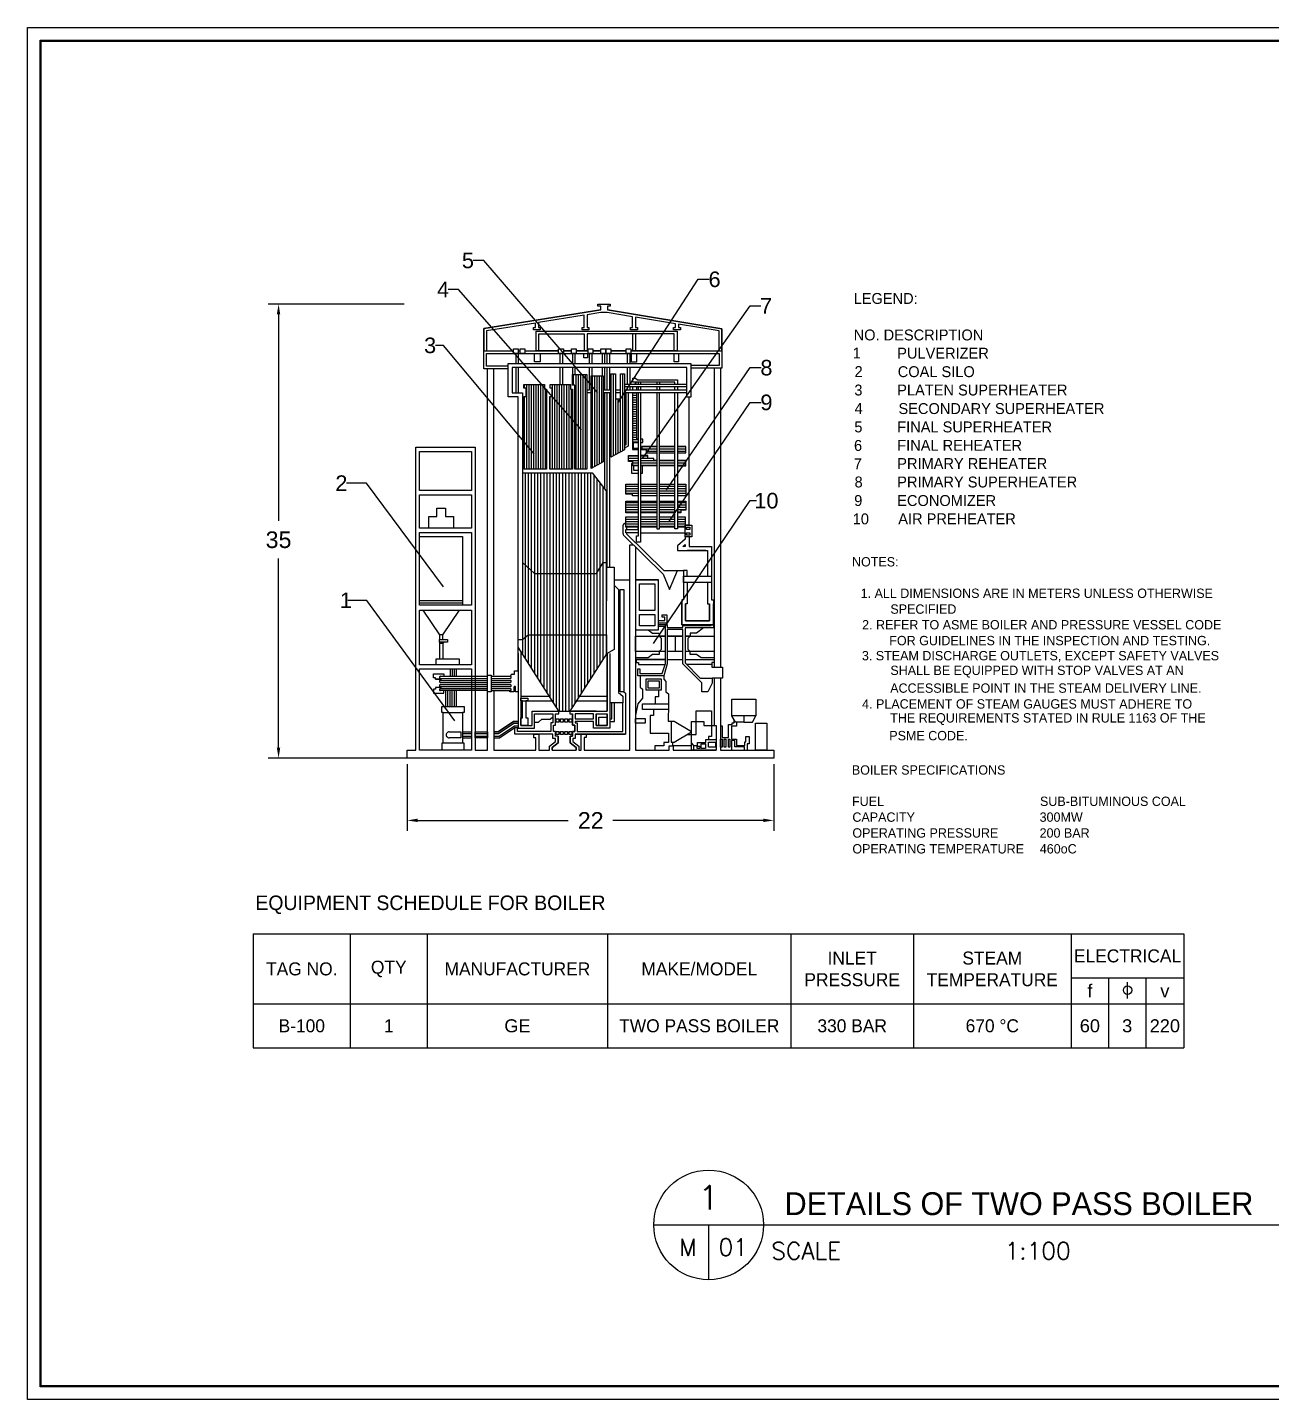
# Model space of a CAD drawing. Header units: inches. Extents: x 25089 to 72263, y 7867 to 40899.
# Drawn here: x 25089 to 55025, y 7867 to 40899 of the extents above; entities that cross this region are included whole.
import ezdxf
from ezdxf.enums import TextEntityAlignment as Align

# ---------------------------------------------------------------- set-up
doc = ezdxf.new("R2010")
doc.units = ezdxf.units.IN
doc.header["$MEASUREMENT"] = 0
for name, color, linetype in [('AR-SHEET_NM', 8, 'Continuous'), ('FRAME', 6, 'Continuous'), ('PDF_MAIN LINE', 7, 'Continuous'), ('PDF_Text', 7, 'Continuous'), ('TEXT', 8, 'Continuous')]:
    doc.layers.add(name, color=color, linetype=linetype)
doc.layers.add('schematic lines', color=110, linetype='Continuous', lineweight=25)
doc.styles.add('PDF Arial', font='arial.ttf')
doc.styles.add('PDF Century Gothic', font='GOTHIC.TTF')
doc.styles.add('ROMANS', font='romans.shx', dxfattribs={"width": 0.85})
doc.styles.get("Standard").update_dxf_attribs({"font": 'arial.ttf'})
doc.styles.add('style2', font='BOD_R.TTF', dxfattribs={"height": 250})

# ---------------------------------------------------------------- blocks, each defined once
blk = doc.blocks.new('AHHMS TEMPLATE')
at = {"layer": 'FRAME'}
for points in [[(-1546387, 77509), (-1546387, 118799), (-1487419, 118799), (-1487419, 77509)], [(-1546387, 118799), (-1487419, 118799), (-1487419, 77509), (-1546387, 77509)], [(-1546002, 77893), (-1546002, 118415), (-1487804, 118415), (-1487804, 77893)], [(-1545990, 77906), (-1545990, 118402), (-1487816, 118402), (-1487816, 77906)], [(-1545977, 77919), (-1545977, 118389), (-1487829, 118389), (-1487829, 77919)]]:
    blk.add_lwpolyline(points, close=True, dxfattribs=at)
at = {"layer": 'FRAME', "color": 6, "const_width": 25.6}
blk.add_lwpolyline([(-1487816, 118402), (-1487816, 77906), (-1545990, 77906), (-1545990, 118402)], close=True, dxfattribs=at)
blk = doc.blocks.new('*T6')
at = {"color": 0, "linetype": 'ByBlock', "lineweight": -2, "transparency": 16777216}
for p, q in [((0, 0), (22395, 0)), ((0, 0), (0, -2741)), ((2333, 0), (2333, -2741)), ((4186, 0), (4186, -2741)), ((8527, 0), (8527, -2741)), ((12937, 0), (12937, -2741)), ((15886, 0), (15886, -2741)), ((19679, 0), (19679, -2741)), ((22395, 0), (22395, -2741)), ((19679, -1058), (22395, -1058)), ((20582, -1058), (20582, -2741)), ((21475, -1058), (21475, -2741)), ((0, -1683), (22395, -1683)), ((0, -2741), (22395, -2741))]:
    blk.add_line(p, q, dxfattribs=at)
at = {"color": 0, "transparency": 16777216, "attachment_point": 5, "style": 'PDF Century Gothic'}
for s, insert, char_height, width in [('QTY', (3260, -842), 312.6, 1644.15), ('INLET PRESSURE', (14411, -842), 312.58, 2741.05), ('STEAM TEMPERATURE', (17782, -842), 312.58, 3584.13), ('ELECTRICAL', (21037, -529), 312.6, 2508.35), ('TAG NO.', (1167, -842), 312.6, 2124.87), ('MANUFACTURER', (6356, -842), 312.58, 4132.97), ('MAKE/MODEL', (10732, -842), 312.6, 4201.05), ('B-100', (1167, -2212), 312.6, 2124.87), ('1', (3260, -2212), 313, 1644.15), ('TWO PASS BOILER', (10732, -2212), 312.58, 4201.05), ('330 BAR', (14411, -2212), 312.6, 2741.05), ('670 °C', (17782, -2212), 312.6, 3584.13)]:
    blk.add_mtext(s, dxfattribs=dict(at, insert=insert, char_height=char_height, width=width))
at = {"color": 0, "transparency": 16777216, "attachment_point": 5}
for s, insert, char_height, width in [('f', (20130, -1370), 313, 694.85), ('v', (21935, -1370), 313, 711.89), ('GE', (6356, -2212), 312.6, 4132.97), ('60', (20130, -2212), 312.6, 694.85), ('3', (21028, -2212), 313, 684.83), ('220', (21935, -2212), 312.6, 711.89)]:
    blk.add_mtext(s, dxfattribs=dict(at, insert=insert, char_height=char_height, width=width))

msp = doc.modelspace()

# ---------------------------------------------------------------- linework, layer by layer
for p, q in [((51562, 17721), (51562, 17918)), ((51562, 17525), (51562, 17721))]:
    msp.add_line(p, q)
msp.add_circle((51562, 17721), 103)
at = {"layer": 'AR-SHEET_NM', "color": 4}
for p, q in [((40160, 12071), (56525, 12071)), ((41480, 12071), (41480, 10751))]:
    msp.add_line(p, q, dxfattribs=at)
msp.add_circle((41480, 12071), 1320, dxfattribs=at)
at = {"layer": 'PDF_MAIN LINE', "lineweight": 25}
for points in [[(38804, 32111), (36071, 35286), (35815, 35286)], [(39307, 31877), (41230, 34836), (41495, 34836)], [(38419, 31210), (35464, 34589), (35213, 34589)], [(34151, 34238), (30881, 34238)], [(41737, 33116), (41737, 33592), (40754, 33753), (40754, 33675), (40801, 33675), (40801, 33618), (40637, 33618), (40637, 33675), (40680, 33675), (40680, 33766), (39718, 33926), (39718, 33675), (39766, 33675), (39766, 33618), (39601, 33618), (39601, 33675), (39645, 33675), (39645, 33935), (39038, 34034), (38887, 34034), (38557, 33982), (38557, 33675), (38601, 33675), (38601, 33618), (38436, 33618), (38436, 33675), (38484, 33675), (38484, 33974), (37383, 33796), (37383, 33675), (37427, 33675), (37427, 33618), (37262, 33618), (37262, 33675), (37310, 33675), (37310, 33783), (36131, 33597), (36131, 33116)], [(38882, 34099), (38882, 34190), (38817, 34190), (38817, 34238), (39112, 34238), (39112, 34190), (39043, 34190), (39043, 34099)], [(39892, 30525), (42478, 34195), (42738, 34195)], [(31132, 33991), (31132, 29022)], [(37058, 33116), (37864, 33116), (37331, 33116), (37331, 33588), (40719, 33588), (40719, 33116), (39610, 33116), (41798, 33116), (41798, 32700), (41053, 32700)], [(37396, 33116), (37396, 33523), (38488, 33523), (38488, 33116)], [(40654, 33116), (40654, 33523), (38553, 33523), (38553, 33116)], [(39645, 33523), (39645, 33116)], [(39718, 33523), (39718, 33116)], [(37279, 30638), (35100, 33246), (34905, 33246)], [(36656, 32683), (36071, 32683), (36071, 33116), (36781, 33116)], [(36656, 32743), (36131, 32743), (36131, 33051), (41737, 33051), (41737, 32761), (41053, 32761)], [(36837, 33051), (36837, 32808)], [(36898, 33116), (36941, 33116)], [(36898, 33051), (36898, 32808)], [(37903, 33051), (37903, 32808)], [(37960, 33051), (37960, 32808)], [(38206, 33051), (38206, 32808)], [(38263, 33051), (38263, 32808)], [(38609, 33051), (38609, 32808)], [(38670, 33051), (38670, 32808)], [(38917, 33051), (38917, 32808)], [(38978, 33051), (38978, 32808)], [(39008, 33116), (39008, 33116)], [(39008, 33116), (39008, 33116)], [(39034, 33051), (39034, 32808)], [(39095, 33051), (39095, 32808)], [(39519, 33051), (39519, 32808)], [(39549, 33116), (39549, 33116)], [(39580, 33051), (39580, 32808)], [(36898, 25413), (36898, 32003), (36656, 32003), (36656, 32808), (41053, 32808), (41053, 31998), (40953, 31998), (40953, 32709), (36755, 32709), (36755, 32102), (37002, 32102), (37002, 25825)], [(36837, 32709), (36837, 32102)], [(36898, 32709), (36898, 32102)], [(37903, 32709), (37903, 32306)], [(37960, 32709), (37960, 32306)], [(38206, 32709), (38206, 32544)], [(38263, 32709), (38263, 32544)], [(38609, 32709), (38609, 32163), (38549, 32163)], [(38670, 32709), (38670, 32509)], [(38917, 32709), (38917, 32509)], [(38978, 32709), (38978, 32163)], [(39034, 32709), (39034, 32163)], [(39095, 32709), (39095, 32163)], [(39519, 32709), (39519, 32306)], [(39580, 32709), (39580, 32306)], [(40468, 29767), (42478, 32709), (42742, 32709)], [(36162, 25309), (36162, 32683)], [(36309, 25309), (36309, 32683)], [(38232, 32288), (38232, 32544)], [(38289, 30265), (38289, 32544)], [(38345, 30265), (38345, 32544)], [(38401, 30265), (38401, 32544)], [(38458, 30265), (38458, 32544)], [(38514, 30265), (38514, 32544)], [(38683, 30291), (38683, 32509)], [(38739, 30326), (38739, 32509)], [(38796, 30356), (38796, 32509)], [(38852, 30391), (38852, 32509)], [(38908, 30421), (38908, 32509)], [(39134, 30560), (39134, 32557)], [(39190, 30590), (39190, 32557)], [(39415, 30712), (39415, 32557)], [(40663, 32306), (40663, 32362), (39653, 32362), (39653, 32453), (39723, 32453), (39770, 32418), (40732, 32418), (40732, 32306)], [(41616, 32700), (41616, 25495)], [(41763, 32700), (41763, 25495)], [(37578, 32193), (37578, 30265), (37037, 30265), (37037, 32011), (37089, 32011), (37089, 32215), (37037, 32215), (37037, 32306), (37531, 32306), (37531, 32189), (37578, 32189)], [(37050, 32215), (37050, 32306)], [(37106, 30265), (37106, 32306)], [(37162, 30265), (37162, 32306)], [(37219, 30265), (37219, 32306)], [(37275, 30265), (37275, 32306)], [(37331, 30265), (37331, 32306)], [(37388, 30265), (37388, 32306)], [(37444, 30265), (37444, 32306)], [(37500, 30265), (37500, 32306)], [(37557, 30265), (37557, 32189)], [(38206, 32193), (38206, 30265), (37661, 30265), (37661, 32011), (37717, 32011), (37717, 32215), (37665, 32215), (37665, 32306), (38154, 32306), (38154, 32189), (38206, 32189)], [(37669, 32215), (37669, 32306)], [(37726, 30265), (37726, 32306)], [(37782, 30265), (37782, 32306)], [(37838, 30265), (37838, 32306)], [(37895, 30265), (37895, 32306)], [(37951, 30265), (37951, 32306)], [(38007, 30265), (38007, 32306)], [(38064, 30265), (38064, 32306)], [(38120, 30265), (38120, 32306)], [(38176, 30265), (38176, 32189)], [(38653, 32106), (38549, 32106)], [(39129, 32163), (38943, 32163)], [(39129, 32106), (38943, 32106)], [(38978, 32106), (38978, 29793)], [(39034, 32106), (39034, 29715)], [(39095, 32106), (39095, 27909)], [(39359, 32163), (39242, 32163)], [(39359, 32106), (39242, 32106)], [(40953, 32306), (39454, 32306)], [(40953, 32245), (39454, 32245)], [(40953, 32163), (39454, 32163)], [(40953, 32106), (39454, 32106)], [(39484, 32106), (39484, 30850), (39454, 30837)], [(39545, 32106), (39545, 30815), (39454, 30768)], [(39519, 32245), (39519, 32163)], [(39580, 32245), (39580, 32163)], [(39645, 32245), (39645, 32163)], [(39645, 32106), (39645, 30738), (39792, 30738)], [(39645, 32102), (39749, 32102)], [(39645, 32046), (39749, 32046)], [(39736, 32362), (39692, 32306)], [(39840, 32106), (39840, 30984), (39840, 28511), (39744, 28511), (39744, 28658), (39792, 28658), (39792, 30984), (39792, 32106)], [(39749, 32163), (39749, 32245)], [(39792, 30984), (39749, 30984), (39749, 32106)], [(39792, 32306), (39792, 32362)], [(39792, 32163), (39792, 32245)], [(39840, 32362), (39840, 32306)], [(39840, 32245), (39840, 32163)], [(40230, 32362), (40230, 32306)], [(40230, 32245), (40230, 32163)], [(40230, 32106), (40230, 28827), (40299, 28827), (40299, 32106)], [(40299, 32362), (40299, 32306)], [(40299, 32245), (40299, 32163)], [(40663, 32163), (40663, 32245)], [(40732, 32106), (40732, 28827), (40663, 28827), (40663, 32106)], [(40732, 32245), (40732, 32163)], [(37050, 30265), (37050, 32011)], [(37669, 30265), (37669, 32011)], [(39246, 30621), (39246, 31959)], [(39303, 30651), (39303, 31959)], [(39359, 30681), (39359, 31959)], [(39645, 31990), (39749, 31990)], [(39645, 31938), (39749, 31938)], [(39645, 31881), (39749, 31881)], [(39645, 31825), (39749, 31825)], [(39645, 31769), (39749, 31769)], [(39645, 31712), (39749, 31712)], [(40520, 29000), (42478, 31873), (42742, 31873)], [(41001, 31998), (41001, 28914), (40918, 28914), (41079, 28914), (41079, 28636), (40918, 28636), (40918, 28914)], [(39645, 31656), (39749, 31656)], [(39645, 31600), (39749, 31600)], [(39645, 31543), (39749, 31543)], [(39645, 31487), (39749, 31487)], [(39645, 31431), (39749, 31431)], [(39645, 31374), (39749, 31374)], [(39645, 31318), (39749, 31318)], [(39645, 31262), (39749, 31262)], [(39645, 31205), (39749, 31205)], [(39645, 31149), (39749, 31149)], [(39645, 31093), (39749, 31093)], [(41763, 25231), (41763, 23503), (43046, 23503), (43046, 23308), (34229, 23308), (34229, 23503), (34433, 23503), (34433, 30794), (35863, 30794), (35863, 23503), (36162, 23503), (36162, 24937), (35022, 24937)], [(39645, 31036), (39749, 31036)], [(39645, 30980), (39792, 30980)], [(39645, 30924), (39792, 30924)], [(39645, 30867), (39675, 30867)], [(39645, 30811), (39675, 30811)], [(39645, 30755), (39792, 30755)], [(39792, 30763), (39675, 30763), (39675, 30911), (39792, 30911)], [(39840, 30911), (39900, 30911), (39900, 30984), (39840, 30984)], [(39874, 30811), (40230, 30811), (39874, 30811), (39874, 30763), (39840, 30763)], [(39840, 30755), (40230, 30755)], [(39840, 30738), (39974, 30738), (39974, 30655), (40230, 30655)], [(40299, 30755), (40663, 30755)], [(40732, 30655), (40931, 30655), (40931, 30811), (40732, 30811), (40931, 30811)], [(40732, 30755), (40931, 30755)], [(39792, 30343), (39653, 30343), (39653, 30452), (39549, 30452), (39549, 30595), (39792, 30595)], [(39549, 30586), (39792, 30586)], [(39549, 30530), (39792, 30530)], [(39549, 30473), (39792, 30473)], [(39653, 30400), (39623, 30400), (39623, 30166), (39792, 30166)], [(39653, 30417), (39792, 30417)], [(39840, 30473), (40230, 30473), (40165, 30473), (40165, 30521), (40017, 30521), (40017, 30595), (39840, 30595)], [(39840, 30586), (40017, 30586)], [(39840, 30530), (40017, 30530)], [(39840, 30417), (40230, 30417)], [(39974, 30699), (40230, 30699)], [(40299, 30699), (40663, 30699)], [(40299, 30655), (40663, 30655)], [(40299, 30417), (40663, 30417)], [(40732, 30699), (40931, 30699)], [(40732, 30343), (40931, 30343), (40931, 30473), (40732, 30473), (40931, 30473)], [(40732, 30417), (40931, 30417)], [(37002, 30174), (38674, 30174), (39034, 29719), (39034, 27909), (39203, 27909), (39203, 27701), (39203, 25924), (39025, 25820), (39038, 25829), (39038, 24438), (39038, 25829)], [(37071, 25712), (37071, 26223), (37071, 27952), (37071, 30174)], [(37145, 25595), (37145, 26280), (37145, 27883), (37145, 30174)], [(37219, 25478), (37219, 26280), (37219, 27813), (37219, 30174)], [(37297, 25357), (37297, 26280), (37297, 27753), (37297, 30174)], [(37370, 25240), (37370, 26280), (37370, 27753), (37370, 30174)], [(37444, 25123), (37444, 26280), (37444, 27753), (37444, 30174)], [(37522, 25002), (37522, 26280), (37522, 27753), (37522, 30174)], [(37596, 24885), (37596, 26280), (37596, 27753), (37596, 30174)], [(37669, 24768), (37669, 26280), (37669, 27753), (37669, 30174)], [(37743, 24646), (37743, 26280), (37743, 27753), (37743, 30174)], [(37821, 24529), (37821, 26280), (37821, 27753), (37821, 30174)], [(37895, 24438), (37895, 26280), (37895, 27753), (37895, 30174)], [(37968, 24438), (37968, 26280), (37968, 27753), (37968, 30174)], [(38046, 24438), (38046, 26280), (38046, 27753), (38046, 30174)], [(38120, 24438), (38120, 26280), (38120, 27753), (38120, 30174)], [(38193, 24525), (38193, 26280), (38193, 27753), (38193, 30174)], [(38271, 24642), (38271, 26280), (38271, 27753), (38271, 30174)], [(38345, 24759), (38345, 26280), (38345, 27753), (38345, 30174)], [(38419, 24876), (38419, 26280), (38419, 27753), (38419, 30174)], [(38497, 24993), (38497, 26280), (38497, 27753), (38497, 30174)], [(38570, 25110), (38570, 26280), (38570, 27753), (38570, 30174)], [(38644, 25227), (38644, 26280), (38644, 27753), (38644, 30174)], [(38722, 25344), (38722, 26280), (38722, 27753), (38722, 30118)], [(39653, 30361), (39792, 30361)], [(39671, 30343), (39671, 30244), (39792, 30244)], [(39840, 30361), (40230, 30361)], [(40230, 30343), (39840, 30343)], [(39840, 30166), (39887, 30166), (39887, 30343)], [(40299, 30361), (40663, 30361)], [(40663, 30343), (40299, 30343)], [(40732, 30361), (40931, 30361)], [(35096, 27432), (33246, 29932), (32765, 29932)], [(38796, 25461), (38796, 26280), (38796, 27774), (38796, 30023)], [(38869, 25578), (38869, 26280), (38869, 27896), (38869, 29927)], [(38943, 25695), (38943, 26280), (38943, 28017), (38943, 29832)], [(39021, 25812), (39021, 26280), (39021, 28017), (39021, 29737)], [(39792, 29620), (39649, 29620), (39649, 29667), (39489, 29667), (39489, 29906), (39792, 29906)], [(39489, 29854), (39792, 29854)], [(39489, 29797), (39792, 29797)], [(39489, 29741), (39792, 29741)], [(39840, 29906), (40230, 29906)], [(39840, 29854), (40230, 29854)], [(39840, 29797), (40230, 29797)], [(39840, 29741), (40230, 29741)], [(40299, 29906), (40663, 29906)], [(40299, 29854), (40663, 29854)], [(40299, 29797), (40663, 29797)], [(40299, 29741), (40663, 29741)], [(40732, 29906), (40931, 29906), (40931, 29620), (40732, 29620)], [(40732, 29854), (40931, 29854)], [(40732, 29797), (40931, 29797)], [(40732, 29741), (40931, 29741)], [(39489, 29685), (39792, 29685)], [(39792, 29217), (39489, 29217), (39489, 29494), (39792, 29494)], [(39489, 29459), (39792, 29459)], [(39489, 29403), (39792, 29403)], [(39649, 29628), (39792, 29628)], [(39840, 29685), (40230, 29685)], [(39840, 29628), (40230, 29628)], [(40230, 29620), (39840, 29620)], [(39840, 29494), (40230, 29494)], [(39840, 29459), (40230, 29459)], [(39840, 29403), (40230, 29403)], [(40152, 26067), (42478, 29507), (42630, 29507)], [(40299, 29685), (40663, 29685)], [(40299, 29628), (40663, 29628)], [(40663, 29620), (40299, 29620)], [(40299, 29494), (40663, 29494)], [(40299, 29459), (40663, 29459)], [(40299, 29403), (40663, 29403)], [(40732, 29685), (40931, 29685)], [(40732, 29628), (40931, 29628)], [(40732, 29494), (40931, 29494), (40931, 29282), (40814, 29282), (40814, 29217), (40732, 29217)], [(40732, 29459), (40931, 29459)], [(40732, 29403), (40931, 29403)], [(34749, 28844), (34749, 29122), (34936, 29122), (34936, 29325), (35044, 29325), (35152, 29325), (35152, 29122), (35339, 29122), (35339, 28844)], [(39792, 28732), (39484, 28732), (39484, 28810), (39783, 28810), (39783, 28866), (39489, 28866), (39489, 29117), (39792, 29117)], [(39489, 29347), (39792, 29347)], [(39489, 29291), (39792, 29291)], [(39489, 29234), (39792, 29234)], [(39840, 29347), (40230, 29347)], [(39840, 29291), (40230, 29291)], [(39840, 29234), (40230, 29234)], [(40230, 29217), (39840, 29217)], [(39840, 29117), (40230, 29117)], [(40299, 29347), (40663, 29347)], [(40299, 29291), (40663, 29291)], [(40299, 29234), (40663, 29234)], [(40663, 29217), (40299, 29217)], [(40299, 29117), (40663, 29117)], [(40732, 29347), (40931, 29347)], [(40732, 29291), (40931, 29291)], [(40732, 29234), (40814, 29234)], [(40732, 29117), (40918, 29117), (40918, 28866), (40732, 28866)], [(39419, 28901), (39419, 28706)], [(39489, 28966), (39480, 28966)], [(39489, 29065), (39792, 29065)], [(39489, 29009), (39792, 29009)], [(39489, 28953), (39792, 28953)], [(39489, 28896), (39792, 28896)], [(39502, 28866), (39502, 28810)], [(39840, 29065), (40230, 29065)], [(39840, 29009), (40230, 29009)], [(39840, 28953), (40230, 28953)], [(39840, 28896), (40230, 28896)], [(40230, 28866), (39840, 28866)], [(39840, 28732), (40918, 28732), (40918, 28866)], [(40299, 29065), (40663, 29065)], [(40299, 29009), (40663, 29009)], [(40299, 28953), (40663, 28953)], [(40299, 28896), (40663, 28896)], [(40663, 28866), (40299, 28866)], [(40732, 29065), (40918, 29065)], [(40732, 29009), (40918, 29009)], [(40732, 28953), (40918, 28953)], [(40732, 28896), (40918, 28896)], [(34524, 28645), (35559, 28645), (35559, 26990)], [(38271, 23888), (38271, 23780), (38211, 23780), (38211, 23711), (38354, 23594), (38354, 23503), (38414, 23503), (38414, 23802), (38414, 23888), (38536, 23888), (38536, 23802), (38488, 23802), (38488, 23503), (39580, 23503), (39580, 28446), (39671, 28446)], [(39432, 28680), (40386, 27735), (40537, 27371), (40728, 27822)], [(39502, 28732), (39502, 28710), (40399, 27822), (40728, 27822), (40875, 27822)], [(40918, 28636), (40918, 28576), (40728, 28420), (40728, 28311), (41456, 28311), (41456, 27688)], [(41014, 28636), (41014, 28407), (41551, 28407), (41551, 27120), (41594, 27120), (41594, 26518), (40832, 26518), (40832, 27025)], [(31132, 23559), (31132, 28112)], [(39718, 28394), (39718, 23503), (40533, 23503), (40533, 23607), (40624, 23607), (40624, 23503), (41664, 23503)], [(41412, 28311), (40966, 28311)], [(37002, 28017), (37292, 27753), (38778, 27753), (38943, 28017), (39034, 28017)], [(39025, 26280), (39034, 27909)], [(40966, 27688), (40966, 27822), (40875, 27822), (40875, 27120), (40832, 27120), (40832, 26518), (41594, 26518), (41594, 27025)], [(38809, 27428), (38809, 27428)], [(39203, 27471), (39307, 27371), (39307, 24885), (39415, 24802), (39415, 24642), (39103, 24642)], [(39203, 27601), (39580, 27601)], [(39718, 26401), (40277, 26401), (40277, 27601), (39718, 27601), (40277, 27601)], [(39718, 27506), (39718, 26496)], [(41456, 27536), (41456, 27025), (41499, 27025), (41499, 26613), (40923, 26613), (40923, 27025)], [(40966, 27536), (40966, 27025), (40923, 27025), (40923, 26613), (41499, 26613), (41499, 27025)], [(35369, 24204), (33255, 27107), (32800, 27107)], [(34524, 27103), (35559, 27103)], [(39350, 27337), (39307, 27337)], [(34524, 27046), (35559, 27046)], [(34602, 26869), (35001, 26280)], [(35477, 26869), (35079, 26280), (35001, 26280), (35001, 26163)], [(40277, 26622), (40425, 26622), (40425, 26704), (40364, 26704), (40364, 26761), (40472, 26761), (40472, 26557), (40277, 26557)], [(41594, 26518), (41594, 26449), (40914, 26449), (40914, 25599), (41278, 25231), (41564, 25231), (41564, 25110), (41460, 24902), (41313, 24902), (41313, 25123), (40862, 25578), (40862, 26405), (40485, 26405), (40485, 25578), (40399, 25292), (39779, 25292), (39779, 25461), (39827, 25461), (39827, 25344), (40364, 25344), (40438, 25586), (40438, 26475), (40277, 26475)], [(40277, 26527), (40485, 26527), (40485, 26457), (40862, 26457), (40862, 26501), (41542, 26501), (41542, 26518)], [(41360, 26449), (41191, 26314), (41035, 26314), (41035, 26241)], [(35001, 26098), (35001, 25699)], [(35118, 26098), (35087, 26067), (35001, 26067)], [(35079, 26280), (35079, 26163)], [(36898, 26163), (37002, 26163), (37136, 26280), (39025, 26280), (39025, 25820), (38141, 24438), (38141, 24378), (38206, 24378)], [(39718, 26241), (39718, 26241)], [(40438, 25877), (39718, 25877), (39718, 26241), (40438, 26241), (40286, 26241), (40338, 26197), (40338, 26059), (40338, 25924), (40286, 25877), (40286, 25807), (40130, 25807), (40022, 25721), (39718, 25721)], [(40022, 26401), (40130, 26314), (40286, 26314), (40286, 26241)], [(40676, 26241), (40676, 25877)], [(41603, 25721), (41300, 25721), (41191, 25807), (41035, 25807), (41035, 25877), (40988, 25924), (40988, 26059), (40988, 26197), (41035, 26241), (40914, 26241), (41616, 26241), (41616, 25877), (40914, 25877)], [(35087, 26067), (35087, 25699)], [(36898, 25829), (36898, 24027), (37292, 24027), (37292, 24378), (37730, 24378), (37730, 24161), (37682, 24161), (37682, 23949), (36881, 23949), (36881, 24044)], [(37856, 23841), (37856, 23680), (37713, 23568), (37713, 23503), (37713, 23568), (37856, 23680), (37856, 23841), (37795, 23841), (37795, 23888), (37795, 23949), (37743, 23949), (37743, 24101), (37795, 24101), (37795, 24378), (37877, 24378), (37877, 24438), (36898, 25981)], [(36963, 25885), (36963, 24092), (37232, 24092), (37232, 24438), (37795, 24438), (38206, 24438)], [(39103, 25829), (39103, 24027), (38709, 24027), (38709, 24187), (38271, 24187), (38271, 24161), (38319, 24161), (38319, 23953), (39415, 23953), (39415, 24642)], [(40862, 25877), (40485, 25877)], [(34923, 25552), (34923, 25699), (35477, 25699), (35477, 25552)], [(35261, 25461), (35261, 25279)], [(35308, 25461), (35308, 25279)], [(35360, 25461), (35360, 25279)], [(35404, 25461), (35404, 25279)], [(39718, 25682), (40438, 25682), (39736, 25682), (39736, 25612), (39792, 25612), (39792, 25565), (40433, 25565)], [(40485, 25682), (40862, 25682)], [(40914, 25682), (41612, 25682), (41612, 25612), (41560, 25612), (41560, 25565), (40944, 25565)], [(41560, 25565), (41560, 25495), (41811, 25495), (41811, 25231), (41564, 25231)], [(35040, 25179), (35040, 25210), (34905, 25210), (34905, 25244), (34862, 25244), (34862, 25335), (35105, 25335), (35105, 25279)], [(34905, 25210), (35040, 25210)], [(35022, 25279), (36162, 25279)], [(35022, 25227), (36162, 25227)], [(35022, 25179), (36162, 25179)], [(35022, 25127), (36162, 25127)], [(36244, 25279), (36703, 25279)], [(36244, 25227), (36703, 25227)], [(36244, 25179), (36703, 25179)], [(36244, 25127), (36703, 25127)], [(36721, 25270), (36721, 25296)], [(36751, 25331), (36811, 25331), (36811, 25413), (36898, 25413), (36898, 24906), (36829, 24906), (36829, 25015)], [(39831, 25292), (39831, 25015), (39887, 24967), (39887, 24755), (39775, 24616), (39718, 24347)], [(40399, 25292), (40399, 25210), (40451, 25153), (40451, 24906), (40516, 24854), (40516, 24599), (40503, 24200), (40650, 24200), (41066, 23953), (41066, 24191), (41209, 24191)], [(41616, 25231), (41616, 24096)], [(35040, 25032), (35040, 25006), (34905, 25006), (34905, 24967), (34862, 24967), (34862, 24876), (35105, 24876), (35105, 24937)], [(35022, 25080), (36162, 25080)], [(35022, 25032), (36162, 25032)], [(35022, 24984), (36162, 24984)], [(35152, 24937), (35152, 24551)], [(35200, 24937), (35200, 24551)], [(35256, 24937), (35256, 24551)], [(35304, 24937), (35304, 24551)], [(35360, 24937), (35360, 24551)], [(35408, 24937), (35408, 24551)], [(36244, 25080), (36703, 25080)], [(36244, 25032), (36703, 25032)], [(36244, 24984), (36703, 24984)], [(36244, 24937), (36703, 24937)], [(36309, 24937), (36309, 23503), (37323, 23503), (37323, 23797), (37275, 23797), (37275, 23888), (37396, 23888), (37396, 23797), (37396, 23503), (37652, 23503), (37652, 23594), (37795, 23711), (37795, 23780), (37730, 23780), (37730, 23888), (36820, 23888), (36820, 24044)], [(36790, 25015), (36790, 24906), (36695, 24906), (36695, 24937)], [(36963, 24798), (37652, 24798)], [(38367, 24798), (39038, 24798)], [(39441, 24902), (39480, 24876), (39480, 23888)], [(40273, 24941), (40273, 24785), (40195, 24785), (40195, 24612)], [(35092, 24404), (35057, 24404), (35057, 24551), (35100, 24551), (35594, 24551), (35594, 24404), (35559, 24404)], [(36963, 24685), (37721, 24685)], [(38297, 24685), (39038, 24685)], [(39103, 24191), (39216, 24191), (39216, 24642)], [(39103, 24252), (39151, 24252), (39151, 24642)], [(40152, 24482), (40152, 24334), (40074, 24334), (40074, 23910), (40516, 23910), (40516, 23685), (40403, 23685), (40403, 23607), (40182, 23607), (40182, 23503)], [(40953, 23875), (41178, 23875), (41178, 24447), (41547, 24447), (41547, 24096), (41547, 23828), (41477, 23828), (41477, 23758)], [(36309, 23901), (36426, 23901), (36794, 24148), (36898, 24148)], [(37292, 24178), (37383, 24178), (37466, 24248), (37669, 24248), (37730, 24300)], [(38770, 24438), (39038, 24438)], [(38770, 24378), (39038, 24378)], [(40576, 24200), (40576, 23693), (40650, 23693), (41066, 23940)], [(41763, 24088), (41807, 24088), (41807, 23802), (41954, 23802), (41954, 24118), (42045, 24118), (42045, 24161), (42092, 24161), (42097, 24222)], [(42153, 24178), (42153, 24079), (42032, 24079), (42032, 23767), (42149, 23767), (42149, 23615), (42348, 23615), (42348, 23702), (42374, 23702), (42374, 23828), (42456, 23828), (42456, 23650), (42409, 23650), (42409, 23503)], [(42326, 24326), (42326, 24178), (42123, 24178), (42041, 24326)], [(42326, 24178), (42534, 24178), (42612, 24326)], [(35235, 23940), (35520, 23940), (35520, 23797), (35235, 23797)], [(35274, 23940), (35520, 23940), (35520, 23797)], [(35559, 23940), (35772, 23940)], [(35559, 23901), (35772, 23901)], [(35559, 23836), (35772, 23836)], [(35559, 23797), (35772, 23797)], [(35863, 23901), (36162, 23901)], [(35863, 23836), (36162, 23836)], [(36309, 23836), (36439, 23836), (36807, 24083), (36898, 24083)], [(36309, 23797), (36448, 23797), (36820, 24044), (36898, 24044)], [(35772, 23503), (34524, 23503)], [(35594, 23503), (35594, 23672), (35326, 23672), (35057, 23672), (35057, 23503)], [(37713, 23503), (38289, 23503)], [(40611, 23693), (40611, 23615), (41066, 23615)], [(41126, 23503), (41126, 23615), (41066, 23676)], [(41126, 23615), (41209, 23615), (41209, 23685), (41412, 23685), (41412, 23758), (41664, 23758)], [(42344, 23503), (42344, 23581), (42110, 23581), (42110, 23732), (42032, 23732), (42032, 23503)], [(42898, 23308), (30881, 23308)], [(34229, 23160), (34229, 21562)], [(43046, 23160), (43046, 21562)], [(34481, 21809), (38098, 21809)], [(42794, 21809), (39177, 21809)]]:
    msp.add_lwpolyline(points, dxfattribs=at)
for points in [[(38882, 34099), (36071, 33649), (36071, 33116), (36071, 33649)], [(41798, 33116), (41798, 33644), (39043, 34099), (41798, 33644)], [(36781, 33159), (36898, 33159), (36898, 33051), (36781, 33051)], [(36941, 33159), (37058, 33159), (37058, 33051), (36941, 33051)], [(37292, 33051), (37427, 33051), (37427, 32847), (37292, 32847)], [(37864, 33159), (37986, 33159), (37986, 33051), (37864, 33051)], [(38176, 33116), (37986, 33116)], [(38176, 33159), (38293, 33159), (38293, 33051), (38176, 33051)], [(38579, 33116), (38293, 33116)], [(38475, 33051), (38566, 33051), (38566, 32943), (38475, 32943)], [(38579, 33159), (38696, 33159), (38696, 33051), (38579, 33051)], [(38887, 33116), (38696, 33116)], [(38887, 33159), (39008, 33159), (39008, 33051), (38887, 33051)], [(39008, 33159), (39125, 33159), (39125, 33051), (39008, 33051)], [(39493, 33116), (39125, 33116)], [(39493, 33159), (39610, 33159), (39610, 33051), (39493, 33051)], [(39627, 33051), (39744, 33051), (39744, 32839), (39627, 32839)], [(40654, 33051), (40754, 33051), (40754, 32852), (40654, 32852)], [(38202, 32544), (38549, 32544), (38549, 30265), (38258, 30265), (38258, 32288), (38202, 32288)], [(38653, 32509), (38943, 32509), (38943, 30443), (38653, 30278)], [(39129, 30556), (39129, 32557), (39242, 32557), (39242, 31959), (39359, 31959), (39359, 32557), (39454, 32557), (39454, 30733)], [(40299, 30811), (40663, 30811)], [(34524, 30690), (35772, 30690), (35772, 29750), (34524, 29750)], [(40663, 30473), (40299, 30473)], [(34524, 29646), (35772, 29646), (35772, 28844), (34524, 28844)], [(34524, 28740), (35772, 28740), (35772, 26990), (34524, 26990)], [(40949, 28870), (41027, 28870), (41027, 28814), (40949, 28814)], [(40918, 28407), (40858, 28407), (40918, 28454)], [(40949, 28736), (41027, 28736), (41027, 28680), (40949, 28680)], [(40186, 26860), (39814, 26860), (39814, 27506), (40186, 27506)], [(40875, 27688), (41551, 27688), (41551, 27536), (40875, 27536)], [(39350, 27371), (39441, 27371), (39441, 24902), (39350, 24902)], [(34524, 26869), (35772, 26869), (35772, 25552), (34524, 25552)], [(40186, 26765), (40186, 26496), (39814, 26496), (39814, 26765)], [(35001, 26163), (35200, 26163), (35200, 26098), (35001, 26098)], [(40862, 26241), (40485, 26241)], [(34524, 25461), (35772, 25461), (35772, 23503), (34524, 23503)], [(36162, 25309), (36244, 25309), (36244, 24902), (36162, 24902)], [(39978, 25214), (40334, 25214), (40334, 24941), (39978, 24941)], [(40026, 25166), (40286, 25166), (40286, 24989), (40026, 24989)], [(37002, 24685), (36963, 24685), (36963, 24750), (37045, 24750), (37128, 24750), (37128, 24685), (37084, 24685), (37084, 24282), (37128, 24282), (37128, 24092), (36963, 24092), (36963, 24282), (37002, 24282)], [(39892, 24612), (40511, 24612), (40511, 24482), (39892, 24482)], [(42041, 24729), (42612, 24729), (42612, 24326), (42041, 24326)], [(35092, 24404), (35559, 24404), (35559, 23672), (35092, 23672)], [(36898, 24187), (36785, 24187), (36413, 23940), (36309, 23940), (36413, 23940), (36785, 24187)], [(37808, 24252), (37877, 24252), (37877, 24178), (37808, 24178)], [(37912, 24252), (37981, 24252), (37981, 24178), (37912, 24178)], [(38016, 24252), (38085, 24252), (38085, 24178), (38016, 24178)], [(38120, 24252), (38189, 24252), (38189, 24178), (38120, 24178)], [(38206, 24438), (38770, 24438)], [(38206, 23888), (38206, 23949), (38258, 23949), (38258, 24101), (38206, 24101), (38206, 24378), (38206, 24101), (38258, 24101), (38258, 23949), (38206, 23949)], [(38709, 24252), (38709, 24378), (38271, 24378), (38271, 24252)], [(38770, 24378), (38770, 24092), (39038, 24092), (39038, 24378), (39038, 24092), (38770, 24092)], [(39038, 24092), (38839, 24092), (38839, 24295), (39038, 24295)], [(39718, 24265), (39952, 24265), (39952, 24148), (39718, 24148)], [(41664, 24096), (41664, 23503), (41066, 23503), (41066, 24191), (41365, 24191), (41365, 24096)], [(42604, 24153), (42881, 24153), (42881, 23503), (42604, 23503)], [(35863, 23940), (36162, 23940), (36162, 23797), (35863, 23797)], [(37808, 23953), (37877, 23953), (37877, 23880), (37808, 23880)], [(37912, 23953), (37981, 23953), (37981, 23880), (37912, 23880)], [(38016, 23953), (38085, 23953), (38085, 23880), (38016, 23880)], [(38120, 23953), (38189, 23953), (38189, 23880), (38120, 23880)], [(38289, 23503), (38289, 23568), (38146, 23680), (38146, 23841), (38206, 23841), (38206, 23888), (38206, 23841), (38146, 23841), (38146, 23680), (38289, 23568)], [(39480, 23888), (38271, 23888)], [(41204, 23598), (41265, 23598), (41265, 23542), (41204, 23542)], [(41304, 23654), (41408, 23654), (41408, 23542), (41304, 23542)], [(41473, 23693), (41646, 23693), (41646, 23576), (41473, 23576)], [(41763, 23763), (41802, 23763), (41802, 23576), (41763, 23576)], [(41854, 23763), (41893, 23763), (41893, 23576), (41854, 23576)], [(41954, 23763), (41989, 23763), (41989, 23576), (41954, 23576)]]:
    msp.add_lwpolyline(points, close=True, dxfattribs=at)
for centre, radius, start, end in [((39482, 28903), 62.8, 90.0003, 179.9997), ((39461, 28708), 36.8, 180.0018, 225.2938), ((35024, 25255), 23.8, 89.9995, 270.0005), ((35024, 25155), 23.8, 89.9995, 270.0005), ((36705, 25255), 23.8, 269.9995, 90.0005), ((36705, 25155), 23.8, 269.9995, 90.0005), ((36753, 25298), 32.5, 90.0004, 179.9996), ((35024, 25056), 23.8, 89.9995, 270.0005), ((35024, 24960), 23.8, 89.9995, 270.0005), ((36705, 25056), 23.8, 269.9995, 90.0005), ((36705, 24960), 23.8, 269.9995, 90.0005), ((36814, 25017), 19.5, 359.9989, 180.0011), ((35237, 23869), 71.5, 89.9999, 270.0001)]:
    msp.add_arc(centre, radius, start, end, dxfattribs=at)
at = {"layer": 'PDF_MAIN LINE', "transparency": 33554559}
for points in [[(31089, 33991), (31171, 33991), (31132, 34238)], [(38804, 32111), (38809, 32106), (38809, 32106)], [(39307, 31877), (39303, 31873), (39303, 31873)], [(38419, 31214), (38423, 31205), (38414, 31210)], [(37279, 30638), (37284, 30634), (37275, 30638)], [(39892, 30525), (39887, 30521), (39887, 30521)], [(40468, 29767), (40464, 29763), (40464, 29763)], [(40520, 29000), (40516, 28996), (40520, 29005)], [(35096, 27432), (35100, 27423), (35096, 27428)], [(40152, 26067), (40147, 26059), (40147, 26059)], [(35369, 24209), (35373, 24200), (35369, 24204)], [(31089, 23559), (31171, 23559), (31132, 23308)], [(34481, 21852), (34481, 21770), (34229, 21809)], [(42794, 21852), (42794, 21770), (43046, 21809)]]:
    msp.add_solid(points, dxfattribs=at)

# ---------------------------------------------------------------- block references
msp.add_blockref('*T6', (30523, 19075))
at = {"layer": 'schematic lines', "xscale": 0.8, "yscale": 0.8, "zscale": 0.8}
msp.add_blockref('AHHMS TEMPLATE', (1262198, -54140), dxfattribs=at)

# ---------------------------------------------------------------- texts
at = {"layer": 'AR-SHEET_NM', "color": 3, "style": 'ROMANS'}
msp.add_text('1', height=577, dxfattribs=at).set_placement((41480, 12731), align=Align.MIDDLE_CENTER)
at = {"layer": 'AR-SHEET_NM', "color": 4, "style": 'ROMANS'}
for s, height, p in [('M', 412, (40774, 11328)), ('01', 412.5, (41718, 11328)), ('SCALE', 412.5, (42988, 11242)), ('1:100', 412.5, (48602, 11242))]:
    msp.add_text(s, height=height, dxfattribs=at).set_placement(p)
at = {"layer": 'PDF_Text', "attachment_point": 7}
for s, insert, char_height, style in [('5', (35542, 35098), 375, 'PDF Arial'), ('6', (41477, 34643), 375, 'PDF Arial'), ('4', (34944, 34403), 375, 'PDF Arial'), ('7', (42716, 34008), 375, 'PDF Arial'), ('LEGEND:', (44969, 34240), 262.5, 'PDF Century Gothic'), ('3', (34632, 33053), 375, 'PDF Arial'), ('NO. DESCRIPTION', (44969, 33361), 262.51, 'PDF Century Gothic'), ('1', (44947, 32930), 263, 'PDF Century Gothic'), ('PULVERIZER', (46018, 32923), 262.5, 'PDF Century Gothic'), ('8', (42725, 32516), 375, 'PDF Arial'), ('2', (44991, 32483), 263, 'PDF Century Gothic'), ('COAL SILO', (46030, 32477), 262.5, 'PDF Century Gothic'), ('9', (42725, 31680), 375, 'PDF Arial'), ('3', (44986, 32035), 263, 'PDF Century Gothic'), ('PLATEN SUPERHEATER', (46018, 32035), 262.51, 'PDF Century Gothic'), ('4', (44991, 31595), 263, 'PDF Century Gothic'), ('SECONDARY SUPERHEATER', (46048, 31589), 262.51, 'PDF Century Gothic'), ('5', (44986, 31147), 263, 'PDF Century Gothic'), ('FINAL SUPERHEATER', (46018, 31147), 262.51, 'PDF Century Gothic'), ('6', (44978, 30701), 263, 'PDF Century Gothic'), ('FINAL REHEATER', (46018, 30707), 262.51, 'PDF Century Gothic'), ('7', (44973, 30263), 263, 'PDF Century Gothic'), ('PRIMARY REHEATER', (46018, 30270), 262.51, 'PDF Century Gothic'), ('2', (32497, 29741), 375, 'PDF Arial'), ('8', (44991, 29821), 263, 'PDF Century Gothic'), ('PRIMARY SUPERHEATER', (46018, 29821), 262.51, 'PDF Century Gothic'), ('10', (42578, 29314), 375, 'PDF Arial'), ('9', (44982, 29375), 263, 'PDF Century Gothic'), ('ECONOMIZER', (46018, 29375), 262.5, 'PDF Century Gothic'), ('10', (44947, 28933), 262.5, 'PDF Century Gothic'), ('AIR PREHEATER', (46043, 28940), 262.51, 'PDF Century Gothic'), ('35', (30820, 28361), 400, 'PDF Arial'), ('NOTES:', (44930, 27920), 225, 'PDF Century Gothic'), ('1', (32605, 26921), 375, 'PDF Arial'), ('1. ALL DIMENSIONS ARE IN METERS UNLESS OTHERWISE', (45138, 27162), 225.01, 'PDF Century Gothic'), ('SPECIFIED', (45853, 26781), 225, 'PDF Century Gothic'), ('2. REFER TO ASME BOILER AND PRESSURE VESSEL CODE', (45173, 26404), 225.01, 'PDF Century Gothic'), ('FOR GUIDELINES IN THE INSPECTION AND TESTING.', (45827, 26023), 225.01, 'PDF Century Gothic'), ('3. STEAM DISCHARGE OUTLETS, EXCEPT SAFETY VALVES', (45168, 25621), 225.01, 'PDF Century Gothic'), ('SHALL BE EQUIPPED WITH STOP VALVES AT AN', (45853, 25248), 225.01, 'PDF Century Gothic'), ('ACCESSIBLE POINT IN THE STEAM DELIVERY LINE.', (45849, 24879), 225.01, 'PDF Century Gothic'), ('4. PLACEMENT OF STEAM GAUGES MUST ADHERE TO', (45173, 24498), 225.01, 'PDF Century Gothic'), ('THE REQUIREMENTS STATED IN RULE 1163 OF THE', (45849, 24104), 225.01, 'PDF Century Gothic'), ('PSME CODE.', (45827, 23735), 225, 'PDF Century Gothic'), ('BOILER SPECIFICATIONS', (44926, 22908), 225.01, 'PDF Century Gothic'), ('FUEL', (44930, 22154), 225, 'PDF Century Gothic'), ('SUB-BITUMINOUS COAL', (49453, 22154), 225.01, 'PDF Century Gothic'), ('22', (38332, 21609), 400, 'PDF Arial'), ('CAPACITY', (44939, 21773), 225, 'PDF Century Gothic'), ('300MW', (49444, 21773), 225, 'PDF Century Gothic'), ('OPERATING PRESSURE', (44939, 21392), 225.01, 'PDF Century Gothic'), ('200 BAR', (49444, 21392), 225, 'PDF Century Gothic'), ('OPERATING TEMPERATURE', (44939, 21010), 225.01, 'PDF Century Gothic'), ('460oC', (49449, 21010), 225, 'PDF Century Gothic'), ('EQUIPMENT SCHEDULE FOR BOILER', (30573, 19555), 350.02, 'PDF Century Gothic')]:
    msp.add_mtext(s, dxfattribs=dict(at, insert=insert, char_height=char_height, style=style))
at = {"layer": 'TEXT', "color": 2, "style": 'style2'}
msp.add_text('DETAILS OF TWO PASS BOILER', height=550, dxfattribs=at).set_placement((43308, 12308))

doc.saveas('drawing.dxf')
